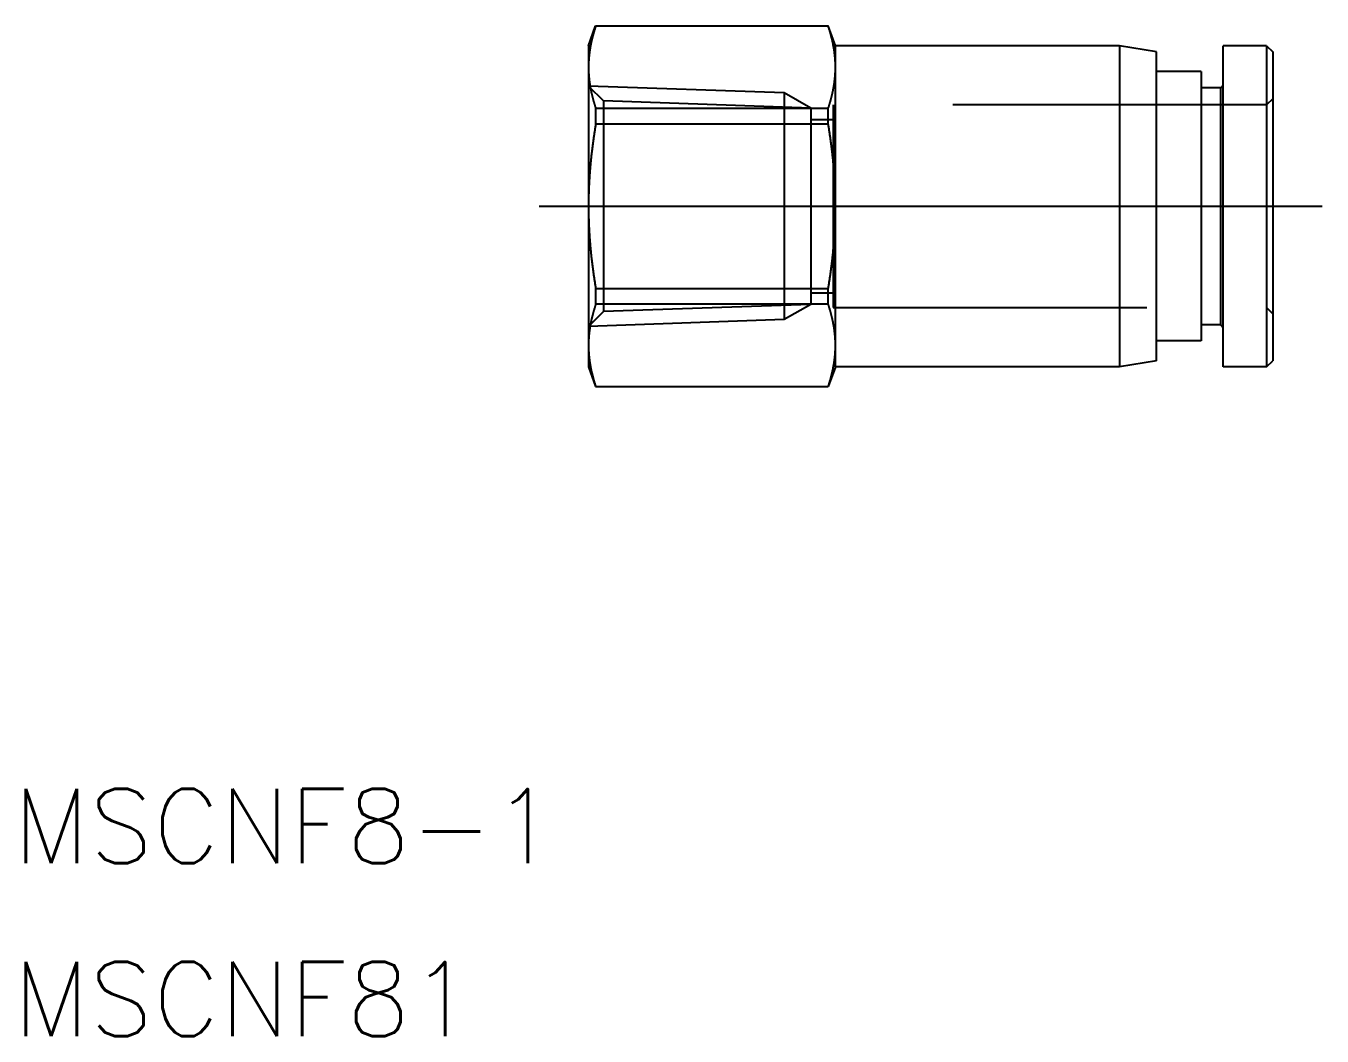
# Model space of a CAD drawing. Extents: x -71.2 to 9.5, y -33.6 to 9.3.
# Drawn here: x -71.2 to -18.7, y -33.6 to 7.3 of the extents above; entities that cross this region are included whole.
import ezdxf

# ---------------------------------------------------------------- set-up
doc = ezdxf.new("R2010")
doc.units = 0
doc.linetypes.add('CENTER', pattern=[50.8, 31.75, -6.35, 6.35, -6.35])
doc.linetypes.add('DASHED', pattern=[19.05, 12.7, -6.35])
doc.layers.get('0').update_dxf_attribs({"linetype": 'CONTINUOUS'})
doc.layers.add('CENTER', color=1, linetype='CENTER')
doc.styles.get("Standard").update_dxf_attribs({"font": 'txt.shx', "height": 3, "bigfont": 'bigfont.shx'})

msp = doc.modelspace()

# ---------------------------------------------------------------- linework, layer by layer
at = {"color": 7, "linetype": 'CONTINUOUS'}
for p, q in [((-48.442, 6.5), (-48.151, 7.3)), ((-48.151, 7.3), (-38.733, 7.3)), ((-48.151, 7.3), (-48.151, 7.29)), ((-38.733, 7.29), (-48.151, 7.29)), ((-38.442, 6.5), (-38.733, 7.3)), ((-38.733, 7.29), (-38.733, 7.3)), ((-48.442, 6.5), (-48.442, 5.629)), ((-26.942, 6.5), (-38.442, 6.5)), ((-38.442, 5.629), (-38.442, 6.5)), ((-26.942, 6.5), (-26.942, -6.5)), ((-25.442, 6.25), (-26.942, 6.5)), ((-22.742, -6.5), (-22.742, 6.5)), ((-20.992, 6.5), (-22.742, 6.5)), ((-20.992, 6.5), (-20.992, -6.5)), ((-20.992, 6.5), (-20.742, 6.25)), ((-25.442, -6.25), (-25.442, 6.25)), ((-20.742, 6.25), (-20.742, -6.25)), ((-48.442, 5.629), (-48.442, 0)), ((-38.442, 0), (-38.442, 5.629)), ((-23.642, 5.45), (-25.442, 5.45)), ((-23.642, 5.45), (-23.642, -5.45)), ((-22.842, 4.8), (-23.642, 4.8)), ((-22.842, 4.8), (-22.742, 4.9)), ((-22.842, -4.8), (-22.842, 4.8)), ((-48.151, 3.968), (-38.733, 3.968)), ((-48.151, 3.968), (-48.151, 3.323)), ((-38.733, 3.323), (-38.733, 3.968)), ((-38.733, 3.323), (-48.151, 3.323)), ((-48.442, 0), (-48.442, -5.629)), ((-38.442, -5.629), (-38.442, 0)), ((-48.151, -3.323), (-38.733, -3.323)), ((-48.151, -3.323), (-48.151, -3.968)), ((-38.733, -3.968), (-38.733, -3.323)), ((-38.733, -3.968), (-48.151, -3.968)), ((-22.842, -4.8), (-23.642, -4.8)), ((-22.842, -4.8), (-22.742, -4.9)), ((-48.442, -5.629), (-48.442, -6.5)), ((-38.442, -6.5), (-38.442, -5.629)), ((-23.642, -5.45), (-25.442, -5.45)), ((-25.442, -6.25), (-26.942, -6.5)), ((-20.992, -6.5), (-20.742, -6.25)), ((-48.442, -6.5), (-48.151, -7.3)), ((-38.442, -6.5), (-38.733, -7.3)), ((-26.942, -6.5), (-38.442, -6.5)), ((-20.992, -6.5), (-22.742, -6.5)), ((-48.151, -7.29), (-38.733, -7.29)), ((-48.151, -7.29), (-48.151, -7.3)), ((-48.151, -7.3), (-38.733, -7.3)), ((-38.733, -7.3), (-38.733, -7.29))]:
    msp.add_line(p, q, dxfattribs=at)
at = {"color": 3, "linetype": 'DASHED'}
for p, q in [((-40.513, 4.587), (-48.442, 4.864)), ((-48.442, 4.864), (-47.84, 4.262)), ((-47.84, 4.262), (-47.84, -4.262)), ((-39.442, 3.969), (-47.84, 4.262)), ((-40.513, 4.587), (-40.513, -4.587)), ((-39.442, 3.969), (-40.513, 4.587)), ((-20.742, 4.35), (-20.992, 4.1)), ((-39.442, 3.969), (-39.442, -3.969)), ((-20.992, 4.1), (-38.542, 4.1)), ((-38.542, 4.1), (-38.542, -4.1)), ((-38.542, 3.5), (-39.442, 3.5)), ((-39.442, -3.5), (-38.542, -3.5)), ((-39.442, -3.969), (-47.84, -4.262)), ((-39.442, -3.969), (-40.513, -4.587)), ((-38.542, -4.1), (-20.992, -4.1)), ((-20.992, -4.1), (-20.742, -4.35)), ((-48.442, -4.864), (-47.84, -4.262)), ((-40.513, -4.587), (-48.442, -4.864))]:
    msp.add_line(p, q, dxfattribs=at)
at = {"color": 7}
for points in [[(-48.151, 7.29, 0), (-48.157, 7.272, 0), (-48.163, 7.255, 0), (-48.169, 7.237, 0), (-48.174, 7.219, 0), (-48.18, 7.201, 0), (-48.186, 7.183, 0), (-48.191, 7.165, 0), (-48.197, 7.147, 0), (-48.202, 7.13, 0), (-48.208, 7.112, 0), (-48.213, 7.094, 0), (-48.218, 7.076, 0), (-48.223, 7.059, 0), (-48.228, 7.041, 0), (-48.233, 7.024, 0), (-48.239, 7.006, 0), (-48.243, 6.988, 0), (-48.248, 6.971, 0), (-48.253, 6.953, 0), (-48.258, 6.936, 0), (-48.263, 6.918, 0), (-48.267, 6.901, 0), (-48.272, 6.883, 0), (-48.277, 6.866, 0), (-48.281, 6.848, 0), (-48.285, 6.831, 0), (-48.29, 6.814, 0), (-48.294, 6.796, 0), (-48.298, 6.779, 0), (-48.303, 6.761, 0), (-48.307, 6.744, 0), (-48.311, 6.727, 0), (-48.315, 6.709, 0), (-48.319, 6.692, 0), (-48.323, 6.675, 0), (-48.327, 6.657, 0), (-48.33, 6.64, 0), (-48.334, 6.623, 0), (-48.338, 6.606, 0), (-48.341, 6.588, 0), (-48.345, 6.571, 0), (-48.348, 6.554, 0), (-48.352, 6.536, 0), (-48.355, 6.519, 0), (-48.358, 6.502, 0), (-48.361, 6.485, 0), (-48.365, 6.467, 0), (-48.368, 6.45, 0), (-48.371, 6.433, 0), (-48.374, 6.416, 0), (-48.377, 6.398, 0), (-48.38, 6.381, 0), (-48.382, 6.364, 0), (-48.385, 6.347, 0), (-48.388, 6.33, 0), (-48.39, 6.312, 0), (-48.393, 6.295, 0), (-48.395, 6.278, 0), (-48.398, 6.26, 0), (-48.4, 6.243, 0), (-48.403, 6.226, 0), (-48.405, 6.209, 0), (-48.407, 6.191, 0), (-48.409, 6.174, 0), (-48.411, 6.157, 0), (-48.413, 6.139, 0), (-48.415, 6.122, 0), (-48.417, 6.105, 0), (-48.419, 6.087, 0), (-48.42, 6.07, 0), (-48.422, 6.053, 0), (-48.424, 6.035, 0), (-48.425, 6.018, 0), (-48.427, 6, 0), (-48.428, 5.983, 0), (-48.429, 5.965, 0), (-48.431, 5.948, 0), (-48.432, 5.93, 0), (-48.433, 5.913, 0), (-48.434, 5.895, 0), (-48.435, 5.878, 0), (-48.436, 5.86, 0), (-48.437, 5.843, 0), (-48.438, 5.825, 0), (-48.438, 5.807, 0), (-48.439, 5.79, 0), (-48.44, 5.772, 0), (-48.44, 5.754, 0), (-48.441, 5.736, 0), (-48.441, 5.719, 0), (-48.441, 5.701, 0), (-48.442, 5.683, 0), (-48.442, 5.665, 0), (-48.442, 5.647, 0), (-48.442, 5.629, 0)], [(-38.442, 5.629, 0), (-38.442, 5.647, 0), (-38.442, 5.665, 0), (-38.442, 5.683, 0), (-38.443, 5.7, 0), (-38.443, 5.718, 0), (-38.443, 5.736, 0), (-38.444, 5.753, 0), (-38.444, 5.771, 0), (-38.445, 5.789, 0), (-38.446, 5.806, 0), (-38.446, 5.824, 0), (-38.447, 5.841, 0), (-38.448, 5.859, 0), (-38.449, 5.876, 0), (-38.45, 5.894, 0), (-38.451, 5.911, 0), (-38.452, 5.929, 0), (-38.453, 5.946, 0), (-38.455, 5.964, 0), (-38.456, 5.981, 0), (-38.457, 5.998, 0), (-38.459, 6.016, 0), (-38.46, 6.033, 0), (-38.462, 6.051, 0), (-38.464, 6.068, 0), (-38.465, 6.085, 0), (-38.467, 6.102, 0), (-38.469, 6.12, 0), (-38.471, 6.137, 0), (-38.473, 6.154, 0), (-38.475, 6.172, 0), (-38.477, 6.189, 0), (-38.479, 6.206, 0), (-38.481, 6.223, 0), (-38.484, 6.241, 0), (-38.486, 6.258, 0), (-38.488, 6.275, 0), (-38.491, 6.292, 0), (-38.493, 6.31, 0), (-38.496, 6.327, 0), (-38.499, 6.344, 0), (-38.501, 6.361, 0), (-38.504, 6.378, 0), (-38.507, 6.396, 0), (-38.51, 6.413, 0), (-38.513, 6.43, 0), (-38.516, 6.447, 0), (-38.519, 6.465, 0), (-38.522, 6.482, 0), (-38.525, 6.499, 0), (-38.529, 6.516, 0), (-38.532, 6.534, 0), (-38.535, 6.551, 0), (-38.539, 6.568, 0), (-38.542, 6.586, 0), (-38.546, 6.603, 0), (-38.55, 6.62, 0), (-38.553, 6.637, 0), (-38.557, 6.655, 0), (-38.561, 6.672, 0), (-38.565, 6.689, 0), (-38.569, 6.707, 0), (-38.573, 6.724, 0), (-38.577, 6.742, 0), (-38.581, 6.759, 0), (-38.585, 6.776, 0), (-38.589, 6.794, 0), (-38.594, 6.811, 0), (-38.598, 6.829, 0), (-38.602, 6.846, 0), (-38.607, 6.864, 0), (-38.611, 6.881, 0), (-38.616, 6.899, 0), (-38.621, 6.916, 0), (-38.626, 6.934, 0), (-38.63, 6.951, 0), (-38.635, 6.969, 0), (-38.64, 6.987, 0), (-38.645, 7.004, 0), (-38.65, 7.022, 0), (-38.655, 7.04, 0), (-38.66, 7.057, 0), (-38.666, 7.075, 0), (-38.671, 7.093, 0), (-38.676, 7.111, 0), (-38.682, 7.129, 0), (-38.687, 7.147, 0), (-38.693, 7.164, 0), (-38.698, 7.182, 0), (-38.704, 7.2, 0), (-38.71, 7.218, 0), (-38.715, 7.236, 0), (-38.721, 7.254, 0), (-38.727, 7.272, 0), (-38.733, 7.29, 0)], [(-48.442, 5.629, 0), (-48.442, 5.611, 0), (-48.442, 5.593, 0), (-48.442, 5.575, 0), (-48.441, 5.558, 0), (-48.441, 5.54, 0), (-48.441, 5.522, 0), (-48.44, 5.504, 0), (-48.44, 5.486, 0), (-48.439, 5.469, 0), (-48.438, 5.451, 0), (-48.438, 5.433, 0), (-48.437, 5.416, 0), (-48.436, 5.398, 0), (-48.435, 5.38, 0), (-48.434, 5.363, 0), (-48.433, 5.345, 0), (-48.432, 5.328, 0), (-48.431, 5.31, 0), (-48.429, 5.293, 0), (-48.428, 5.275, 0), (-48.427, 5.258, 0), (-48.425, 5.241, 0), (-48.424, 5.223, 0), (-48.422, 5.206, 0), (-48.42, 5.188, 0), (-48.419, 5.171, 0), (-48.417, 5.154, 0), (-48.415, 5.136, 0), (-48.413, 5.119, 0), (-48.411, 5.102, 0), (-48.409, 5.084, 0), (-48.407, 5.067, 0), (-48.405, 5.05, 0), (-48.403, 5.032, 0), (-48.4, 5.015, 0), (-48.398, 4.998, 0), (-48.395, 4.981, 0), (-48.393, 4.963, 0), (-48.39, 4.946, 0), (-48.388, 4.929, 0), (-48.385, 4.912, 0), (-48.382, 4.894, 0), (-48.38, 4.877, 0), (-48.377, 4.86, 0), (-48.374, 4.843, 0), (-48.371, 4.825, 0), (-48.368, 4.808, 0), (-48.365, 4.791, 0), (-48.361, 4.774, 0), (-48.358, 4.756, 0), (-48.355, 4.739, 0), (-48.352, 4.722, 0), (-48.348, 4.705, 0), (-48.345, 4.687, 0), (-48.341, 4.67, 0), (-48.338, 4.653, 0), (-48.334, 4.636, 0), (-48.33, 4.618, 0), (-48.327, 4.601, 0), (-48.323, 4.584, 0), (-48.319, 4.566, 0), (-48.315, 4.549, 0), (-48.311, 4.532, 0), (-48.307, 4.514, 0), (-48.303, 4.497, 0), (-48.298, 4.48, 0), (-48.294, 4.462, 0), (-48.29, 4.445, 0), (-48.285, 4.427, 0), (-48.281, 4.41, 0), (-48.277, 4.393, 0), (-48.272, 4.375, 0), (-48.267, 4.358, 0), (-48.263, 4.34, 0), (-48.258, 4.323, 0), (-48.253, 4.305, 0), (-48.248, 4.288, 0), (-48.243, 4.27, 0), (-48.239, 4.252, 0), (-48.233, 4.235, 0), (-48.228, 4.217, 0), (-48.223, 4.2, 0), (-48.218, 4.182, 0), (-48.213, 4.164, 0), (-48.208, 4.146, 0), (-48.202, 4.129, 0), (-48.197, 4.111, 0), (-48.191, 4.093, 0), (-48.186, 4.075, 0), (-48.18, 4.057, 0), (-48.174, 4.04, 0), (-48.169, 4.022, 0), (-48.163, 4.004, 0), (-48.157, 3.986, 0), (-48.151, 3.968, 0)], [(-38.733, 3.968, 0), (-38.727, 3.986, 0), (-38.721, 4.004, 0), (-38.715, 4.022, 0), (-38.71, 4.04, 0), (-38.704, 4.058, 0), (-38.698, 4.076, 0), (-38.693, 4.094, 0), (-38.687, 4.112, 0), (-38.682, 4.13, 0), (-38.676, 4.148, 0), (-38.671, 4.165, 0), (-38.666, 4.183, 0), (-38.66, 4.201, 0), (-38.655, 4.219, 0), (-38.65, 4.236, 0), (-38.645, 4.254, 0), (-38.64, 4.272, 0), (-38.635, 4.289, 0), (-38.63, 4.307, 0), (-38.626, 4.324, 0), (-38.621, 4.342, 0), (-38.616, 4.36, 0), (-38.611, 4.377, 0), (-38.607, 4.395, 0), (-38.602, 4.412, 0), (-38.598, 4.43, 0), (-38.594, 4.447, 0), (-38.589, 4.465, 0), (-38.585, 4.482, 0), (-38.581, 4.499, 0), (-38.577, 4.517, 0), (-38.573, 4.534, 0), (-38.569, 4.552, 0), (-38.565, 4.569, 0), (-38.561, 4.586, 0), (-38.557, 4.604, 0), (-38.553, 4.621, 0), (-38.55, 4.638, 0), (-38.546, 4.656, 0), (-38.542, 4.673, 0), (-38.539, 4.69, 0), (-38.535, 4.707, 0), (-38.532, 4.725, 0), (-38.529, 4.742, 0), (-38.525, 4.759, 0), (-38.522, 4.776, 0), (-38.519, 4.794, 0), (-38.516, 4.811, 0), (-38.513, 4.828, 0), (-38.51, 4.845, 0), (-38.507, 4.863, 0), (-38.504, 4.88, 0), (-38.501, 4.897, 0), (-38.499, 4.914, 0), (-38.496, 4.932, 0), (-38.493, 4.949, 0), (-38.491, 4.966, 0), (-38.488, 4.983, 0), (-38.486, 5, 0), (-38.484, 5.018, 0), (-38.481, 5.035, 0), (-38.479, 5.052, 0), (-38.477, 5.069, 0), (-38.475, 5.087, 0), (-38.473, 5.104, 0), (-38.471, 5.121, 0), (-38.469, 5.139, 0), (-38.467, 5.156, 0), (-38.465, 5.173, 0), (-38.464, 5.191, 0), (-38.462, 5.208, 0), (-38.46, 5.225, 0), (-38.459, 5.243, 0), (-38.457, 5.26, 0), (-38.456, 5.277, 0), (-38.455, 5.295, 0), (-38.453, 5.312, 0), (-38.452, 5.33, 0), (-38.451, 5.347, 0), (-38.45, 5.364, 0), (-38.449, 5.382, 0), (-38.448, 5.399, 0), (-38.447, 5.417, 0), (-38.446, 5.434, 0), (-38.446, 5.452, 0), (-38.445, 5.47, 0), (-38.444, 5.487, 0), (-38.444, 5.505, 0), (-38.443, 5.523, 0), (-38.443, 5.54, 0), (-38.443, 5.558, 0), (-38.442, 5.576, 0), (-38.442, 5.594, 0), (-38.442, 5.611, 0), (-38.442, 5.629, 0)], [(-48.151, 3.323, 0), (-48.157, 3.287, 0), (-48.163, 3.251, 0), (-48.169, 3.215, 0), (-48.174, 3.179, 0), (-48.18, 3.143, 0), (-48.186, 3.108, 0), (-48.191, 3.072, 0), (-48.197, 3.036, 0), (-48.202, 3.001, 0), (-48.208, 2.965, 0), (-48.213, 2.93, 0), (-48.218, 2.895, 0), (-48.223, 2.859, 0), (-48.228, 2.824, 0), (-48.233, 2.789, 0), (-48.239, 2.754, 0), (-48.243, 2.718, 0), (-48.248, 2.683, 0), (-48.253, 2.648, 0), (-48.258, 2.613, 0), (-48.263, 2.578, 0), (-48.267, 2.543, 0), (-48.272, 2.508, 0), (-48.277, 2.473, 0), (-48.281, 2.438, 0), (-48.285, 2.404, 0), (-48.29, 2.369, 0), (-48.294, 2.334, 0), (-48.298, 2.299, 0), (-48.303, 2.264, 0), (-48.307, 2.23, 0), (-48.311, 2.195, 0), (-48.315, 2.16, 0), (-48.319, 2.126, 0), (-48.323, 2.091, 0), (-48.327, 2.056, 0), (-48.33, 2.022, 0), (-48.334, 1.987, 0), (-48.338, 1.953, 0), (-48.341, 1.918, 0), (-48.345, 1.884, 0), (-48.348, 1.849, 0), (-48.352, 1.815, 0), (-48.355, 1.78, 0), (-48.358, 1.746, 0), (-48.361, 1.711, 0), (-48.365, 1.677, 0), (-48.368, 1.642, 0), (-48.371, 1.608, 0), (-48.374, 1.573, 0), (-48.377, 1.539, 0), (-48.38, 1.504, 0), (-48.382, 1.47, 0), (-48.385, 1.435, 0), (-48.388, 1.401, 0), (-48.39, 1.366, 0), (-48.393, 1.332, 0), (-48.395, 1.297, 0), (-48.398, 1.263, 0), (-48.4, 1.228, 0), (-48.403, 1.194, 0), (-48.405, 1.159, 0), (-48.407, 1.124, 0), (-48.409, 1.09, 0), (-48.411, 1.055, 0), (-48.413, 1.02, 0), (-48.415, 0.986, 0), (-48.417, 0.951, 0), (-48.419, 0.916, 0), (-48.42, 0.882, 0), (-48.422, 0.847, 0), (-48.424, 0.812, 0), (-48.425, 0.777, 0), (-48.427, 0.742, 0), (-48.428, 0.708, 0), (-48.429, 0.673, 0), (-48.431, 0.638, 0), (-48.432, 0.603, 0), (-48.433, 0.568, 0), (-48.434, 0.532, 0), (-48.435, 0.497, 0), (-48.436, 0.462, 0), (-48.437, 0.427, 0), (-48.438, 0.392, 0), (-48.438, 0.356, 0), (-48.439, 0.321, 0), (-48.44, 0.286, 0), (-48.44, 0.25, 0), (-48.441, 0.215, 0), (-48.441, 0.179, 0), (-48.441, 0.143, 0), (-48.442, 0.108, 0), (-48.442, 0.072, 0), (-48.442, 0.036, 0), (-48.442, 0, 0)], [(-38.442, 0, 0), (-38.442, 0.036, 0), (-38.442, 0.071, 0), (-38.442, 0.107, 0), (-38.443, 0.142, 0), (-38.443, 0.178, 0), (-38.443, 0.213, 0), (-38.444, 0.248, 0), (-38.444, 0.284, 0), (-38.445, 0.319, 0), (-38.446, 0.354, 0), (-38.446, 0.389, 0), (-38.447, 0.424, 0), (-38.448, 0.459, 0), (-38.449, 0.494, 0), (-38.45, 0.529, 0), (-38.451, 0.564, 0), (-38.452, 0.599, 0), (-38.453, 0.634, 0), (-38.455, 0.669, 0), (-38.456, 0.704, 0), (-38.457, 0.739, 0), (-38.459, 0.773, 0), (-38.46, 0.808, 0), (-38.462, 0.843, 0), (-38.464, 0.877, 0), (-38.465, 0.912, 0), (-38.467, 0.947, 0), (-38.469, 0.981, 0), (-38.471, 1.016, 0), (-38.473, 1.05, 0), (-38.475, 1.085, 0), (-38.477, 1.119, 0), (-38.479, 1.154, 0), (-38.481, 1.188, 0), (-38.484, 1.223, 0), (-38.486, 1.257, 0), (-38.488, 1.292, 0), (-38.491, 1.326, 0), (-38.493, 1.361, 0), (-38.496, 1.395, 0), (-38.499, 1.43, 0), (-38.501, 1.464, 0), (-38.504, 1.499, 0), (-38.507, 1.533, 0), (-38.51, 1.568, 0), (-38.513, 1.602, 0), (-38.516, 1.637, 0), (-38.519, 1.671, 0), (-38.522, 1.706, 0), (-38.525, 1.74, 0), (-38.529, 1.775, 0), (-38.532, 1.809, 0), (-38.535, 1.844, 0), (-38.539, 1.878, 0), (-38.542, 1.913, 0), (-38.546, 1.947, 0), (-38.55, 1.982, 0), (-38.553, 2.017, 0), (-38.557, 2.051, 0), (-38.561, 2.086, 0), (-38.565, 2.121, 0), (-38.569, 2.155, 0), (-38.573, 2.19, 0), (-38.577, 2.225, 0), (-38.581, 2.26, 0), (-38.585, 2.294, 0), (-38.589, 2.329, 0), (-38.594, 2.364, 0), (-38.598, 2.399, 0), (-38.602, 2.434, 0), (-38.607, 2.469, 0), (-38.611, 2.504, 0), (-38.616, 2.539, 0), (-38.621, 2.574, 0), (-38.626, 2.609, 0), (-38.63, 2.645, 0), (-38.635, 2.68, 0), (-38.64, 2.715, 0), (-38.645, 2.75, 0), (-38.65, 2.786, 0), (-38.655, 2.821, 0), (-38.66, 2.857, 0), (-38.666, 2.892, 0), (-38.671, 2.928, 0), (-38.676, 2.963, 0), (-38.682, 2.999, 0), (-38.687, 3.035, 0), (-38.693, 3.07, 0), (-38.698, 3.106, 0), (-38.704, 3.142, 0), (-38.71, 3.178, 0), (-38.715, 3.214, 0), (-38.721, 3.25, 0), (-38.727, 3.286, 0), (-38.733, 3.323, 0)], [(-48.442, 0, 0), (-48.442, -0.036, 0), (-48.442, -0.072, 0), (-48.442, -0.108, 0), (-48.441, -0.143, 0), (-48.441, -0.179, 0), (-48.441, -0.215, 0), (-48.44, -0.25, 0), (-48.44, -0.286, 0), (-48.439, -0.321, 0), (-48.438, -0.356, 0), (-48.438, -0.392, 0), (-48.437, -0.427, 0), (-48.436, -0.462, 0), (-48.435, -0.497, 0), (-48.434, -0.532, 0), (-48.433, -0.568, 0), (-48.432, -0.603, 0), (-48.431, -0.638, 0), (-48.429, -0.673, 0), (-48.428, -0.708, 0), (-48.427, -0.742, 0), (-48.425, -0.777, 0), (-48.424, -0.812, 0), (-48.422, -0.847, 0), (-48.42, -0.882, 0), (-48.419, -0.916, 0), (-48.417, -0.951, 0), (-48.415, -0.986, 0), (-48.413, -1.02, 0), (-48.411, -1.055, 0), (-48.409, -1.09, 0), (-48.407, -1.124, 0), (-48.405, -1.159, 0), (-48.403, -1.194, 0), (-48.4, -1.228, 0), (-48.398, -1.263, 0), (-48.395, -1.297, 0), (-48.393, -1.332, 0), (-48.39, -1.366, 0), (-48.388, -1.401, 0), (-48.385, -1.435, 0), (-48.382, -1.47, 0), (-48.38, -1.504, 0), (-48.377, -1.539, 0), (-48.374, -1.573, 0), (-48.371, -1.608, 0), (-48.368, -1.642, 0), (-48.365, -1.677, 0), (-48.361, -1.711, 0), (-48.358, -1.746, 0), (-48.355, -1.78, 0), (-48.352, -1.815, 0), (-48.348, -1.849, 0), (-48.345, -1.884, 0), (-48.341, -1.918, 0), (-48.338, -1.953, 0), (-48.334, -1.987, 0), (-48.33, -2.022, 0), (-48.327, -2.056, 0), (-48.323, -2.091, 0), (-48.319, -2.126, 0), (-48.315, -2.16, 0), (-48.311, -2.195, 0), (-48.307, -2.23, 0), (-48.303, -2.264, 0), (-48.298, -2.299, 0), (-48.294, -2.334, 0), (-48.29, -2.369, 0), (-48.285, -2.404, 0), (-48.281, -2.438, 0), (-48.277, -2.473, 0), (-48.272, -2.508, 0), (-48.267, -2.543, 0), (-48.263, -2.578, 0), (-48.258, -2.613, 0), (-48.253, -2.648, 0), (-48.248, -2.683, 0), (-48.243, -2.718, 0), (-48.239, -2.754, 0), (-48.233, -2.789, 0), (-48.228, -2.824, 0), (-48.223, -2.859, 0), (-48.218, -2.895, 0), (-48.213, -2.93, 0), (-48.208, -2.965, 0), (-48.202, -3.001, 0), (-48.197, -3.036, 0), (-48.191, -3.072, 0), (-48.186, -3.108, 0), (-48.18, -3.143, 0), (-48.174, -3.179, 0), (-48.169, -3.215, 0), (-48.163, -3.251, 0), (-48.157, -3.287, 0), (-48.151, -3.323, 0)], [(-38.733, -3.323, 0), (-38.727, -3.286, 0), (-38.721, -3.25, 0), (-38.715, -3.214, 0), (-38.71, -3.178, 0), (-38.704, -3.142, 0), (-38.698, -3.106, 0), (-38.693, -3.07, 0), (-38.687, -3.035, 0), (-38.682, -2.999, 0), (-38.676, -2.963, 0), (-38.671, -2.928, 0), (-38.666, -2.892, 0), (-38.66, -2.857, 0), (-38.655, -2.821, 0), (-38.65, -2.786, 0), (-38.645, -2.75, 0), (-38.64, -2.715, 0), (-38.635, -2.68, 0), (-38.63, -2.645, 0), (-38.626, -2.609, 0), (-38.621, -2.574, 0), (-38.616, -2.539, 0), (-38.611, -2.504, 0), (-38.607, -2.469, 0), (-38.602, -2.434, 0), (-38.598, -2.399, 0), (-38.594, -2.364, 0), (-38.589, -2.329, 0), (-38.585, -2.294, 0), (-38.581, -2.26, 0), (-38.577, -2.225, 0), (-38.573, -2.19, 0), (-38.569, -2.155, 0), (-38.565, -2.121, 0), (-38.561, -2.086, 0), (-38.557, -2.051, 0), (-38.553, -2.017, 0), (-38.55, -1.982, 0), (-38.546, -1.947, 0), (-38.542, -1.913, 0), (-38.539, -1.878, 0), (-38.535, -1.844, 0), (-38.532, -1.809, 0), (-38.529, -1.775, 0), (-38.525, -1.74, 0), (-38.522, -1.706, 0), (-38.519, -1.671, 0), (-38.516, -1.637, 0), (-38.513, -1.602, 0), (-38.51, -1.568, 0), (-38.507, -1.533, 0), (-38.504, -1.499, 0), (-38.501, -1.464, 0), (-38.499, -1.43, 0), (-38.496, -1.395, 0), (-38.493, -1.361, 0), (-38.491, -1.326, 0), (-38.488, -1.292, 0), (-38.486, -1.257, 0), (-38.484, -1.223, 0), (-38.481, -1.188, 0), (-38.479, -1.154, 0), (-38.477, -1.119, 0), (-38.475, -1.085, 0), (-38.473, -1.05, 0), (-38.471, -1.016, 0), (-38.469, -0.981, 0), (-38.467, -0.947, 0), (-38.465, -0.912, 0), (-38.464, -0.877, 0), (-38.462, -0.843, 0), (-38.46, -0.808, 0), (-38.459, -0.773, 0), (-38.457, -0.739, 0), (-38.456, -0.704, 0), (-38.455, -0.669, 0), (-38.453, -0.634, 0), (-38.452, -0.599, 0), (-38.451, -0.564, 0), (-38.45, -0.529, 0), (-38.449, -0.494, 0), (-38.448, -0.459, 0), (-38.447, -0.424, 0), (-38.446, -0.389, 0), (-38.446, -0.354, 0), (-38.445, -0.319, 0), (-38.444, -0.284, 0), (-38.444, -0.248, 0), (-38.443, -0.213, 0), (-38.443, -0.178, 0), (-38.443, -0.142, 0), (-38.442, -0.107, 0), (-38.442, -0.071, 0), (-38.442, -0.036, 0), (-38.442, 0, 0)], [(-48.151, -3.968, 0), (-48.157, -3.986, 0), (-48.163, -4.004, 0), (-48.169, -4.022, 0), (-48.174, -4.04, 0), (-48.18, -4.057, 0), (-48.186, -4.075, 0), (-48.191, -4.093, 0), (-48.197, -4.111, 0), (-48.202, -4.129, 0), (-48.208, -4.146, 0), (-48.213, -4.164, 0), (-48.218, -4.182, 0), (-48.223, -4.2, 0), (-48.228, -4.217, 0), (-48.233, -4.235, 0), (-48.239, -4.252, 0), (-48.243, -4.27, 0), (-48.248, -4.288, 0), (-48.253, -4.305, 0), (-48.258, -4.323, 0), (-48.263, -4.34, 0), (-48.267, -4.358, 0), (-48.272, -4.375, 0), (-48.277, -4.393, 0), (-48.281, -4.41, 0), (-48.285, -4.427, 0), (-48.29, -4.445, 0), (-48.294, -4.462, 0), (-48.298, -4.48, 0), (-48.303, -4.497, 0), (-48.307, -4.514, 0), (-48.311, -4.532, 0), (-48.315, -4.549, 0), (-48.319, -4.566, 0), (-48.323, -4.584, 0), (-48.327, -4.601, 0), (-48.33, -4.618, 0), (-48.334, -4.636, 0), (-48.338, -4.653, 0), (-48.341, -4.67, 0), (-48.345, -4.687, 0), (-48.348, -4.705, 0), (-48.352, -4.722, 0), (-48.355, -4.739, 0), (-48.358, -4.756, 0), (-48.361, -4.774, 0), (-48.365, -4.791, 0), (-48.368, -4.808, 0), (-48.371, -4.825, 0), (-48.374, -4.843, 0), (-48.377, -4.86, 0), (-48.38, -4.877, 0), (-48.382, -4.894, 0), (-48.385, -4.912, 0), (-48.388, -4.929, 0), (-48.39, -4.946, 0), (-48.393, -4.963, 0), (-48.395, -4.981, 0), (-48.398, -4.998, 0), (-48.4, -5.015, 0), (-48.403, -5.032, 0), (-48.405, -5.05, 0), (-48.407, -5.067, 0), (-48.409, -5.084, 0), (-48.411, -5.102, 0), (-48.413, -5.119, 0), (-48.415, -5.136, 0), (-48.417, -5.154, 0), (-48.419, -5.171, 0), (-48.42, -5.188, 0), (-48.422, -5.206, 0), (-48.424, -5.223, 0), (-48.425, -5.241, 0), (-48.427, -5.258, 0), (-48.428, -5.275, 0), (-48.429, -5.293, 0), (-48.431, -5.31, 0), (-48.432, -5.328, 0), (-48.433, -5.345, 0), (-48.434, -5.363, 0), (-48.435, -5.38, 0), (-48.436, -5.398, 0), (-48.437, -5.416, 0), (-48.438, -5.433, 0), (-48.438, -5.451, 0), (-48.439, -5.469, 0), (-48.44, -5.486, 0), (-48.44, -5.504, 0), (-48.441, -5.522, 0), (-48.441, -5.54, 0), (-48.441, -5.558, 0), (-48.442, -5.575, 0), (-48.442, -5.593, 0), (-48.442, -5.611, 0), (-48.442, -5.629, 0)], [(-38.442, -5.629, 0), (-38.442, -5.611, 0), (-38.442, -5.594, 0), (-38.442, -5.576, 0), (-38.443, -5.558, 0), (-38.443, -5.54, 0), (-38.443, -5.523, 0), (-38.444, -5.505, 0), (-38.444, -5.487, 0), (-38.445, -5.47, 0), (-38.446, -5.452, 0), (-38.446, -5.434, 0), (-38.447, -5.417, 0), (-38.448, -5.399, 0), (-38.449, -5.382, 0), (-38.45, -5.364, 0), (-38.451, -5.347, 0), (-38.452, -5.33, 0), (-38.453, -5.312, 0), (-38.455, -5.295, 0), (-38.456, -5.277, 0), (-38.457, -5.26, 0), (-38.459, -5.243, 0), (-38.46, -5.225, 0), (-38.462, -5.208, 0), (-38.464, -5.191, 0), (-38.465, -5.173, 0), (-38.467, -5.156, 0), (-38.469, -5.139, 0), (-38.471, -5.121, 0), (-38.473, -5.104, 0), (-38.475, -5.087, 0), (-38.477, -5.069, 0), (-38.479, -5.052, 0), (-38.481, -5.035, 0), (-38.484, -5.018, 0), (-38.486, -5, 0), (-38.488, -4.983, 0), (-38.491, -4.966, 0), (-38.493, -4.949, 0), (-38.496, -4.932, 0), (-38.499, -4.914, 0), (-38.501, -4.897, 0), (-38.504, -4.88, 0), (-38.507, -4.863, 0), (-38.51, -4.845, 0), (-38.513, -4.828, 0), (-38.516, -4.811, 0), (-38.519, -4.794, 0), (-38.522, -4.776, 0), (-38.525, -4.759, 0), (-38.529, -4.742, 0), (-38.532, -4.725, 0), (-38.535, -4.707, 0), (-38.539, -4.69, 0), (-38.542, -4.673, 0), (-38.546, -4.656, 0), (-38.55, -4.638, 0), (-38.553, -4.621, 0), (-38.557, -4.604, 0), (-38.561, -4.586, 0), (-38.565, -4.569, 0), (-38.569, -4.552, 0), (-38.573, -4.534, 0), (-38.577, -4.517, 0), (-38.581, -4.499, 0), (-38.585, -4.482, 0), (-38.589, -4.465, 0), (-38.594, -4.447, 0), (-38.598, -4.43, 0), (-38.602, -4.412, 0), (-38.607, -4.395, 0), (-38.611, -4.377, 0), (-38.616, -4.36, 0), (-38.621, -4.342, 0), (-38.626, -4.324, 0), (-38.63, -4.307, 0), (-38.635, -4.289, 0), (-38.64, -4.272, 0), (-38.645, -4.254, 0), (-38.65, -4.236, 0), (-38.655, -4.219, 0), (-38.66, -4.201, 0), (-38.666, -4.183, 0), (-38.671, -4.165, 0), (-38.676, -4.148, 0), (-38.682, -4.13, 0), (-38.687, -4.112, 0), (-38.693, -4.094, 0), (-38.698, -4.076, 0), (-38.704, -4.058, 0), (-38.71, -4.04, 0), (-38.715, -4.022, 0), (-38.721, -4.004, 0), (-38.727, -3.986, 0), (-38.733, -3.968, 0)], [(-48.442, -5.629, 0), (-48.442, -5.647, 0), (-48.442, -5.665, 0), (-48.442, -5.683, 0), (-48.441, -5.701, 0), (-48.441, -5.719, 0), (-48.441, -5.736, 0), (-48.44, -5.754, 0), (-48.44, -5.772, 0), (-48.439, -5.79, 0), (-48.438, -5.807, 0), (-48.438, -5.825, 0), (-48.437, -5.843, 0), (-48.436, -5.86, 0), (-48.435, -5.878, 0), (-48.434, -5.895, 0), (-48.433, -5.913, 0), (-48.432, -5.93, 0), (-48.431, -5.948, 0), (-48.429, -5.965, 0), (-48.428, -5.983, 0), (-48.427, -6, 0), (-48.425, -6.018, 0), (-48.424, -6.035, 0), (-48.422, -6.053, 0), (-48.42, -6.07, 0), (-48.419, -6.087, 0), (-48.417, -6.105, 0), (-48.415, -6.122, 0), (-48.413, -6.139, 0), (-48.411, -6.157, 0), (-48.409, -6.174, 0), (-48.407, -6.191, 0), (-48.405, -6.209, 0), (-48.403, -6.226, 0), (-48.4, -6.243, 0), (-48.398, -6.26, 0), (-48.395, -6.278, 0), (-48.393, -6.295, 0), (-48.39, -6.312, 0), (-48.388, -6.33, 0), (-48.385, -6.347, 0), (-48.382, -6.364, 0), (-48.38, -6.381, 0), (-48.377, -6.398, 0), (-48.374, -6.416, 0), (-48.371, -6.433, 0), (-48.368, -6.45, 0), (-48.365, -6.467, 0), (-48.361, -6.485, 0), (-48.358, -6.502, 0), (-48.355, -6.519, 0), (-48.352, -6.536, 0), (-48.348, -6.554, 0), (-48.345, -6.571, 0), (-48.341, -6.588, 0), (-48.338, -6.606, 0), (-48.334, -6.623, 0), (-48.33, -6.64, 0), (-48.327, -6.657, 0), (-48.323, -6.675, 0), (-48.319, -6.692, 0), (-48.315, -6.709, 0), (-48.311, -6.727, 0), (-48.307, -6.744, 0), (-48.303, -6.761, 0), (-48.298, -6.779, 0), (-48.294, -6.796, 0), (-48.29, -6.814, 0), (-48.285, -6.831, 0), (-48.281, -6.848, 0), (-48.277, -6.866, 0), (-48.272, -6.883, 0), (-48.267, -6.901, 0), (-48.263, -6.918, 0), (-48.258, -6.936, 0), (-48.253, -6.953, 0), (-48.248, -6.971, 0), (-48.243, -6.988, 0), (-48.239, -7.006, 0), (-48.233, -7.024, 0), (-48.228, -7.041, 0), (-48.223, -7.059, 0), (-48.218, -7.076, 0), (-48.213, -7.094, 0), (-48.208, -7.112, 0), (-48.202, -7.13, 0), (-48.197, -7.147, 0), (-48.191, -7.165, 0), (-48.186, -7.183, 0), (-48.18, -7.201, 0), (-48.174, -7.219, 0), (-48.169, -7.237, 0), (-48.163, -7.255, 0), (-48.157, -7.272, 0), (-48.151, -7.29, 0)], [(-38.733, -7.29, 0), (-38.727, -7.272, 0), (-38.721, -7.254, 0), (-38.715, -7.236, 0), (-38.71, -7.218, 0), (-38.704, -7.2, 0), (-38.698, -7.182, 0), (-38.693, -7.164, 0), (-38.687, -7.147, 0), (-38.682, -7.129, 0), (-38.676, -7.111, 0), (-38.671, -7.093, 0), (-38.666, -7.075, 0), (-38.66, -7.057, 0), (-38.655, -7.04, 0), (-38.65, -7.022, 0), (-38.645, -7.004, 0), (-38.64, -6.987, 0), (-38.635, -6.969, 0), (-38.63, -6.951, 0), (-38.626, -6.934, 0), (-38.621, -6.916, 0), (-38.616, -6.899, 0), (-38.611, -6.881, 0), (-38.607, -6.864, 0), (-38.602, -6.846, 0), (-38.598, -6.829, 0), (-38.594, -6.811, 0), (-38.589, -6.794, 0), (-38.585, -6.776, 0), (-38.581, -6.759, 0), (-38.577, -6.742, 0), (-38.573, -6.724, 0), (-38.569, -6.707, 0), (-38.565, -6.689, 0), (-38.561, -6.672, 0), (-38.557, -6.655, 0), (-38.553, -6.637, 0), (-38.55, -6.62, 0), (-38.546, -6.603, 0), (-38.542, -6.586, 0), (-38.539, -6.568, 0), (-38.535, -6.551, 0), (-38.532, -6.534, 0), (-38.529, -6.516, 0), (-38.525, -6.499, 0), (-38.522, -6.482, 0), (-38.519, -6.465, 0), (-38.516, -6.447, 0), (-38.513, -6.43, 0), (-38.51, -6.413, 0), (-38.507, -6.396, 0), (-38.504, -6.378, 0), (-38.501, -6.361, 0), (-38.499, -6.344, 0), (-38.496, -6.327, 0), (-38.493, -6.31, 0), (-38.491, -6.292, 0), (-38.488, -6.275, 0), (-38.486, -6.258, 0), (-38.484, -6.241, 0), (-38.481, -6.223, 0), (-38.479, -6.206, 0), (-38.477, -6.189, 0), (-38.475, -6.172, 0), (-38.473, -6.154, 0), (-38.471, -6.137, 0), (-38.469, -6.12, 0), (-38.467, -6.102, 0), (-38.465, -6.085, 0), (-38.464, -6.068, 0), (-38.462, -6.051, 0), (-38.46, -6.033, 0), (-38.459, -6.016, 0), (-38.457, -5.998, 0), (-38.456, -5.981, 0), (-38.455, -5.964, 0), (-38.453, -5.946, 0), (-38.452, -5.929, 0), (-38.451, -5.911, 0), (-38.45, -5.894, 0), (-38.449, -5.876, 0), (-38.448, -5.859, 0), (-38.447, -5.841, 0), (-38.446, -5.824, 0), (-38.446, -5.806, 0), (-38.445, -5.789, 0), (-38.444, -5.771, 0), (-38.444, -5.753, 0), (-38.443, -5.736, 0), (-38.443, -5.718, 0), (-38.443, -5.7, 0), (-38.442, -5.683, 0), (-38.442, -5.665, 0), (-38.442, -5.647, 0), (-38.442, -5.629, 0)]]:
    msp.add_polyline3d(points, dxfattribs=at)
at = {"layer": 'CENTER', "color": 1, "linetype": 'CENTER'}
msp.add_line((-50.442, 0), (-18.742, 0), dxfattribs=at)

# ---------------------------------------------------------------- texts
at = {"color": 7, "linetype": 'CONTINUOUS'}
for s, p in [('MSCNF8-1', (-71.731, -26.585)), ('MSCNF81', (-71.731, -33.585))]:
    msp.add_text(s, height=3, dxfattribs=at).set_placement(p)

doc.saveas('drawing.dxf')
